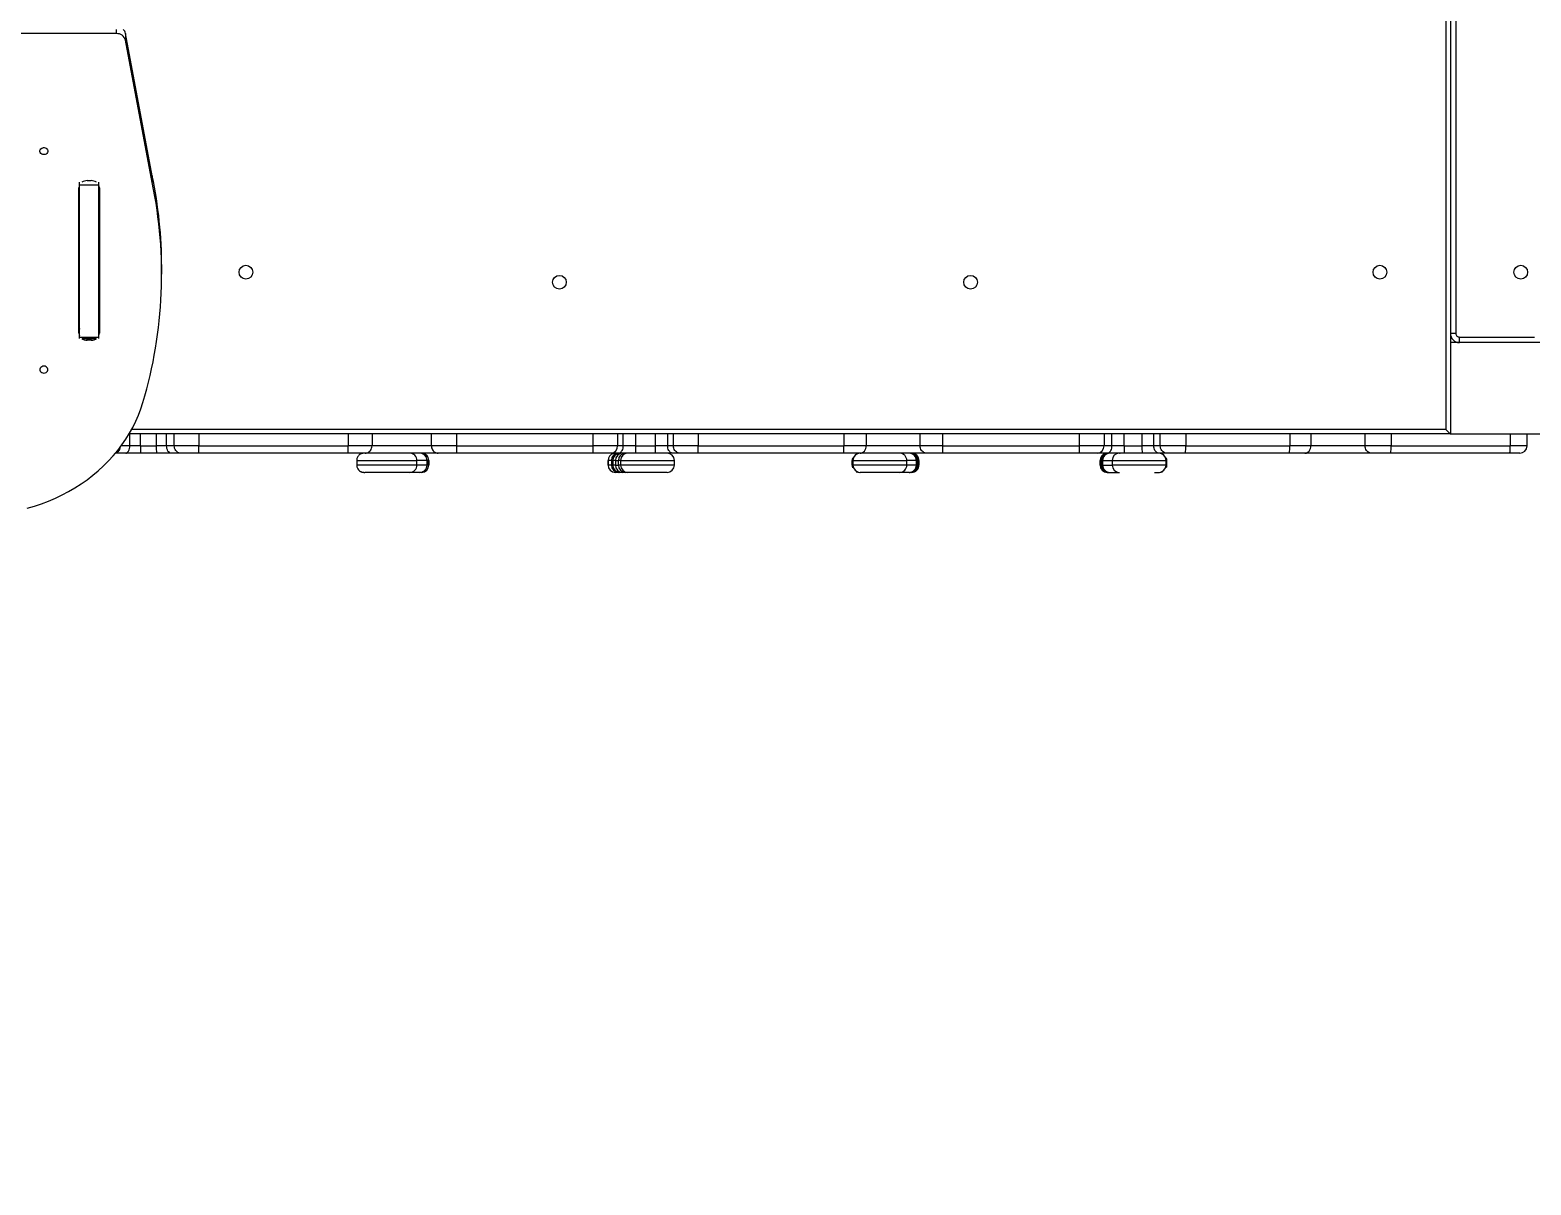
# Model space of a CAD drawing. Header units: millimetres. Extents: x -4444 to 4178, y -4283 to 3184.
# Drawn here: x -1010 to 633, y -182 to 1081 of the extents above; entities that cross this region are included whole.
import ezdxf

# ---------------------------------------------------------------- set-up
doc = ezdxf.new("R2010")
doc.units = ezdxf.units.MM
for name, color, linetype in [('DIKOM_ОБЪЕКТ', 7, 'Continuous'), ('DIKOM_РАЗМЕР_ЗОНА', 7, 'Continuous'), ('DIKOM_РАЗМЕР_ОБЪЕКТА', 7, 'Continuous')]:
    doc.layers.add(name, color=color, linetype=linetype)
doc.styles.add('style1', font='arial.ttf', dxfattribs={"width": 0.8})
doc.dimstyles.new('1-50', dxfattribs={"dimtxt": 300, "dimasz": 200, "dimexe": 100, "dimexo": 0, "dimgap": 100, "dimtad": 1, "dimtxsty": 'style1', "dimcen": 200, "dimclrd": 7, "dimclre": 7, "dimclrt": 7, "dimadec": 1, "dimazin": 2, "dimtfac": 1, "dimtmove": 0, "dimatfit": 2, "dimfxl": 0, "dimlwd": 25, "dimlwe": 18, "dimarcsym": 0})

# ---------------------------------------------------------------- blocks, each defined once
blk = doc.blocks.new('*D9')
at = {"layer": 'Defpoints', "color": 0, "transparency": 16777216}
for p in [(-2113.4, 739.2), (2678.5, 739.2), (2678.5, -2367.6)]:
    blk.add_point(p, dxfattribs=at)
at = {"layer": 'DIKOM_РАЗМЕР_ОБЪЕКТА', "color": 7, "lineweight": 18, "transparency": 16777216}
for p, q in [((-2113.4, 739.2), (-2113.4, -2467.6)), ((2678.5, 739.2), (2678.5, -2467.6))]:
    blk.add_line(p, q, dxfattribs=at)
at = {"layer": 'DIKOM_РАЗМЕР_ОБЪЕКТА', "color": 7, "lineweight": 25, "transparency": 16777216}
blk.add_line((-1913.4, -2367.6), (2478.5, -2367.6), dxfattribs=at)
at = {"layer": 'DIKOM_РАЗМЕР_ОБЪЕКТА', "color": 7, "transparency": 16777216}
for points in [[(-1913.4, -2334.3), (-1913.4, -2400.9), (-2113.4, -2367.6)], [(2478.5, -2334.3), (2478.5, -2400.9), (2678.5, -2367.6)]]:
    blk.add_solid(points, dxfattribs=at)
at = {"layer": 'DIKOM_РАЗМЕР_ОБЪЕКТА', "color": 7, "transparency": 16777216, "insert": (158.5, -2114.4), "char_height": 300, "attachment_point": 5, "style": 'style1'}
blk.add_mtext('4800', dxfattribs=at)
blk = doc.blocks.new('*D10')
at = {"layer": 'Defpoints', "color": 0, "transparency": 16777216}
for p in [(-2567, 1683.7), (-806.9, 1683.7), (1281.1, -1371.2)]:
    blk.add_point(p, dxfattribs=at)
at = {"layer": 'DIKOM_РАЗМЕР_ОБЪЕКТА', "color": 7, "lineweight": 18, "transparency": 16777216}
for p, q in [((-806.9, 1683.7), (-2667, 1683.7)), ((1281.1, -1371.2), (-2667, -1371.2))]:
    blk.add_line(p, q, dxfattribs=at)
at = {"layer": 'DIKOM_РАЗМЕР_ОБЪЕКТА', "color": 7, "lineweight": 25, "transparency": 16777216}
blk.add_line((-2567, -1171.2), (-2567, 1483.7), dxfattribs=at)
at = {"layer": 'DIKOM_РАЗМЕР_ОБЪЕКТА', "color": 7, "transparency": 16777216}
for points in [[(-2600.4, 1483.7), (-2533.7, 1483.7), (-2567, 1683.7)], [(-2600.4, -1171.2), (-2533.7, -1171.2), (-2567, -1371.2)]]:
    blk.add_solid(points, dxfattribs=at)
at = {"layer": 'DIKOM_РАЗМЕР_ОБЪЕКТА', "color": 7, "transparency": 16777216, "insert": (-2820.3, 229.2), "char_height": 300, "attachment_point": 5, "rotation": 90, "style": 'style1'}
blk.add_mtext('3050', dxfattribs=at)
blk = doc.blocks.new('*D11')
at = {"layer": 'Defpoints', "color": 0, "transparency": 16777216}
for p in [(4178.5, 239.2), (-3613.4, 69.4), (4178.5, -4182.7)]:
    blk.add_point(p, dxfattribs=at)
at = {"layer": 'DIKOM_РАЗМЕР_ЗОНА', "color": 7, "lineweight": 18, "transparency": 16777216}
for p, q in [((4178.5, 239.2), (4178.5, -4282.7)), ((-3613.4, 69.4), (-3613.4, -4282.7))]:
    blk.add_line(p, q, dxfattribs=at)
at = {"layer": 'DIKOM_РАЗМЕР_ЗОНА', "color": 7, "lineweight": 25, "transparency": 16777216}
blk.add_line((-3413.4, -4182.7), (3978.5, -4182.7), dxfattribs=at)
at = {"layer": 'DIKOM_РАЗМЕР_ЗОНА', "color": 7, "transparency": 16777216}
for points in [[(-3413.4, -4149.3), (-3413.4, -4216), (-3613.4, -4182.7)], [(3978.5, -4149.3), (3978.5, -4216), (4178.5, -4182.7)]]:
    blk.add_solid(points, dxfattribs=at)
at = {"layer": 'DIKOM_РАЗМЕР_ЗОНА', "color": 7, "transparency": 16777216, "insert": (495.7, -3929.5), "char_height": 300, "attachment_point": 5, "style": 'style1'}
blk.add_mtext('7800', dxfattribs=at)
blk = doc.blocks.new('*D12')
at = {"layer": 'Defpoints', "color": 0, "transparency": 16777216}
for p in [(-3993.6, 3183.7), (-1848.1, 3183.7), (607, -3371.2)]:
    blk.add_point(p, dxfattribs=at)
at = {"layer": 'DIKOM_РАЗМЕР_ЗОНА', "color": 7, "lineweight": 18, "transparency": 16777216}
for p, q in [((-1848.1, 3183.7), (-4093.6, 3183.7)), ((607, -3371.2), (-4093.6, -3371.2))]:
    blk.add_line(p, q, dxfattribs=at)
at = {"layer": 'DIKOM_РАЗМЕР_ЗОНА', "color": 7, "lineweight": 25, "transparency": 16777216}
blk.add_line((-3993.6, -3171.2), (-3993.6, 2983.7), dxfattribs=at)
at = {"layer": 'DIKOM_РАЗМЕР_ЗОНА', "color": 7, "transparency": 16777216}
for points in [[(-4026.9, 2983.7), (-3960.2, 2983.7), (-3993.6, 3183.7)], [(-4026.9, -3171.2), (-3960.2, -3171.2), (-3993.6, -3371.2)]]:
    blk.add_solid(points, dxfattribs=at)
at = {"layer": 'DIKOM_РАЗМЕР_ЗОНА', "color": 7, "transparency": 16777216, "insert": (-4246.7, 229.2), "char_height": 300, "attachment_point": 5, "rotation": 90, "style": 'style1'}
blk.add_mtext('6550', dxfattribs=at)

msp = doc.modelspace()

# ---------------------------------------------------------------- linework, layer by layer
at = {"layer": 'DIKOM_ОБЪЕКТ', "color": 7, "linetype": 'Continuous', "lineweight": 15}
for p, q in [((539.575, 1534.214), (539.575, 644.214)), ((544.575, 1439.214), (544.575, 739.214)), ((550.575, 1429.214), (550.575, 749.214)), ((-915.121, 1077.212), (-1496.582, 1077.21)), ((-915.121, 1077.212), (-915.121, 1081.72)), ((-905.251, 1077.443), (-905.251, 1069.943)), ((-875.958, 921.665), (-905.251, 1077.443)), ((-875.958, 914.165), (-905.251, 1069.943)), ((-875.958, 921.665), (-875.958, 914.165)), ((-956.175, 749.66), (-956.175, 908.576)), ((-955.425, 911.565), (-955.425, 914.62)), ((-934.425, 911.565), (-955.425, 911.565)), ((-955.425, 744.834), (-955.425, 911.565)), ((-947.175, 916.37), (-942.675, 916.37)), ((-934.425, 911.565), (-934.425, 914.62)), ((-934.425, 744.834), (-934.425, 911.565)), ((-933.675, 908.576), (-933.675, 749.66)), ((-865.6, 814.051), (-865.6, 821.551)), ((-955.425, 755.107), (-955.857, 755.107)), ((-934.425, 744.834), (-955.425, 744.834)), ((-955.425, 743.764), (-955.425, 744.834)), ((-952.514, 743.721), (-937.335, 743.721)), ((-947.175, 741.866), (-947.175, 743.721)), ((-942.675, 741.866), (-947.175, 741.866)), ((-942.675, 741.866), (-942.675, 743.721)), ((-934.425, 743.764), (-934.425, 744.834)), ((550.575, 749.214), (544.575, 749.214)), ((544.575, 739.214), (544.575, 639.214)), ((644.575, 739.214), (544.575, 739.214)), ((554.575, 745.214), (636.575, 745.214)), ((554.575, 739.214), (554.575, 745.214)), ((539.575, 644.214), (-898.452, 644.214)), ((-900.521, 626.214), (-909.956, 626.214)), ((-900.521, 639.214), (-901.312, 639.214)), ((-900.521, 626.214), (-900.521, 639.214)), ((-888.848, 639.214), (-900.521, 639.214)), ((-888.848, 626.214), (-900.521, 626.214)), ((-888.848, 626.214), (-888.848, 639.214)), ((-871.547, 639.214), (-888.848, 639.214)), ((-888.848, 626.214), (-871.547, 626.214)), ((-871.547, 639.214), (-871.547, 626.214)), ((-860.151, 639.214), (-871.547, 639.214)), ((-860.151, 626.214), (-871.547, 626.214)), ((-860.151, 626.214), (-860.151, 639.214)), ((-851.797, 639.214), (-860.151, 639.214)), ((-851.797, 626.214), (-860.151, 626.214)), ((-851.797, 626.214), (-851.797, 639.214)), ((-824.962, 639.214), (-851.797, 639.214)), ((-824.962, 626.214), (-851.797, 626.214)), ((-824.962, 639.214), (-824.962, 626.214)), ((-661.419, 639.214), (-824.962, 639.214)), ((-824.962, 626.214), (-661.419, 626.214)), ((-661.419, 639.214), (-661.419, 626.214)), ((-635.424, 639.214), (-661.419, 639.214)), ((-635.424, 626.214), (-661.419, 626.214)), ((-635.424, 639.214), (-635.424, 626.214)), ((-570.442, 639.214), (-635.424, 639.214)), ((-570.442, 626.214), (-635.424, 626.214)), ((-570.442, 626.214), (-570.442, 639.214)), ((-542.986, 639.214), (-570.442, 639.214)), ((-542.986, 626.214), (-570.442, 626.214)), ((-542.986, 639.214), (-542.986, 626.214)), ((-393.796, 639.214), (-542.986, 639.214)), ((-542.986, 626.214), (-393.796, 626.214)), ((-393.796, 639.214), (-393.796, 626.214)), ((-366.756, 639.214), (-393.796, 639.214)), ((-366.756, 626.214), (-393.796, 626.214)), ((-366.756, 639.214), (-366.756, 626.214)), ((-360.422, 639.214), (-366.756, 639.214)), ((-360.422, 626.214), (-366.756, 626.214)), ((-360.422, 626.214), (-360.422, 639.214)), ((-346.551, 639.214), (-360.422, 639.214)), ((-346.551, 626.214), (-360.422, 626.214)), ((-346.551, 626.214), (-346.551, 639.214)), ((-325.746, 639.214), (-346.551, 639.214)), ((-346.551, 618.214), (-346.551, 626.214)), ((-346.551, 626.214), (-325.746, 626.214)), ((-325.746, 639.214), (-325.746, 626.214)), ((-311.875, 639.214), (-325.746, 639.214)), ((-311.875, 626.214), (-325.746, 626.214)), ((-325.746, 626.214), (-325.746, 618.214)), ((-311.875, 626.214), (-311.875, 639.214)), ((-305.534, 639.214), (-311.875, 639.214)), ((-305.534, 626.214), (-311.875, 626.214)), ((-305.534, 626.214), (-305.534, 639.214)), ((-278.48, 639.214), (-305.534, 639.214)), ((-278.48, 626.214), (-305.534, 626.214)), ((-278.48, 639.214), (-278.48, 626.214)), ((-119.104, 639.214), (-278.48, 639.214)), ((-278.48, 626.214), (-119.104, 626.214)), ((-119.104, 639.214), (-119.104, 626.214)), ((-94.608, 639.214), (-119.104, 639.214)), ((-94.608, 626.214), (-119.104, 626.214)), ((-94.608, 639.214), (-94.608, 626.214)), ((-35.557, 639.214), (-94.608, 639.214)), ((-35.557, 626.214), (-94.608, 626.214)), ((-35.557, 626.214), (-35.557, 639.214)), ((-11.109, 639.214), (-35.557, 639.214)), ((-11.109, 626.214), (-35.557, 626.214)), ((-11.109, 639.214), (-11.109, 626.214)), ((138.27, 639.214), (-11.109, 639.214)), ((-11.109, 626.214), (138.27, 626.214)), ((138.27, 639.214), (138.27, 626.214)), ((165.587, 639.214), (138.27, 639.214)), ((165.587, 626.214), (138.27, 626.214)), ((165.587, 639.214), (165.587, 626.214)), ((174.326, 639.214), (165.587, 639.214)), ((174.326, 626.214), (165.587, 626.214)), ((174.326, 626.214), (174.326, 639.214)), ((187.531, 639.214), (174.326, 639.214)), ((187.531, 626.214), (174.326, 626.214)), ((187.531, 626.214), (187.531, 639.214)), ((207.135, 639.214), (187.531, 639.214)), ((187.531, 626.214), (207.135, 626.214)), ((207.135, 639.214), (207.135, 626.214)), ((220.068, 639.214), (207.135, 639.214)), ((220.068, 626.214), (207.135, 626.214)), ((220.068, 626.214), (220.068, 639.214)), ((227.155, 639.214), (220.068, 639.214)), ((227.155, 626.214), (220.068, 626.214)), ((227.155, 626.214), (227.155, 639.214)), ((254.972, 639.214), (227.155, 639.214)), ((254.972, 626.214), (227.155, 626.214)), ((254.972, 639.214), (254.972, 626.214)), ((368.786, 639.214), (254.972, 639.214)), ((254.972, 626.214), (368.786, 626.214)), ((368.786, 639.214), (368.786, 626.214)), ((391.973, 639.214), (368.786, 639.214)), ((391.973, 626.214), (368.786, 626.214)), ((391.973, 639.214), (391.973, 626.214)), ((451.278, 639.214), (391.973, 639.214)), ((451.278, 626.214), (391.973, 626.214)), ((451.278, 626.214), (451.278, 639.214)), ((479.728, 639.214), (451.278, 639.214)), ((479.728, 626.214), (451.278, 626.214)), ((479.728, 639.214), (479.728, 626.214)), ((544.575, 639.214), (479.728, 639.214)), ((479.728, 626.214), (610.113, 626.214)), ((544.575, 639.214), (644.575, 639.214)), ((610.113, 639.214), (610.113, 626.214)), ((628.575, 626.214), (610.113, 626.214)), ((628.575, 626.214), (628.575, 639.214)), ((-888.545, 618.214), (-904.887, 618.214)), ((-871.244, 618.214), (-888.545, 618.214)), ((-661.804, 618.214), (-825.347, 618.214)), ((-652.159, 610.214), (-652.159, 605.214)), ((-652.159, 610.214), (-586.204, 610.214)), ((-586.204, 605.214), (-586.204, 610.214)), ((-575.235, 610.214), (-586.204, 610.214)), ((-581.266, 618.214), (-581.296, 618.214)), ((-575.235, 610.214), (-575.235, 605.214)), ((-575.235, 610.214), (-575.194, 610.214)), ((-575.194, 605.214), (-575.194, 610.214)), ((-573.307, 610.214), (-575.194, 610.214)), ((-573.307, 610.214), (-573.307, 605.214)), ((-573.307, 610.214), (-573.266, 610.214)), ((-573.266, 605.214), (-573.266, 610.214)), ((-393.581, 618.214), (-542.772, 618.214)), ((-377.114, 610.214), (-377.114, 605.214)), ((-377.114, 610.214), (-377.109, 610.214)), ((-373.451, 610.214), (-377.109, 610.214)), ((-377.109, 605.214), (-377.109, 610.214)), ((-365.97, 618.214), (-373.752, 618.214)), ((-373.451, 610.214), (-371.904, 610.214)), ((-373.451, 610.214), (-373.451, 605.214)), ((-371.904, 610.214), (-371.904, 605.214)), ((-369.015, 610.214), (-371.904, 610.214)), ((-369.015, 610.214), (-365.818, 610.214)), ((-369.015, 610.214), (-369.015, 605.214)), ((-365.818, 605.214), (-365.818, 610.214)), ((-363.478, 610.214), (-365.818, 610.214)), ((-363.478, 610.214), (-363.478, 605.214)), ((-363.478, 610.214), (-304.483, 610.214)), ((-325.746, 618.214), (-346.551, 618.214)), ((-304.483, 605.214), (-304.483, 610.214)), ((-119.321, 618.214), (-278.697, 618.214)), ((-110.186, 610.214), (-110.186, 605.214)), ((-110.186, 610.214), (-109.094, 610.214)), ((-109.137, 610.214), (-109.137, 605.214)), ((-109.137, 610.214), (-50.155, 610.214)), ((-50.155, 605.214), (-50.155, 610.214)), ((-39.707, 610.214), (-50.155, 610.214)), ((-39.707, 605.214), (-39.707, 610.214)), ((-39.707, 610.214), (-39.689, 610.214)), ((-39.689, 605.214), (-39.689, 610.214)), ((-39.689, 610.214), (-39.261, 610.214)), ((-39.261, 605.214), (-39.261, 610.214)), ((-39.261, 610.214), (-38.058, 610.214)), ((-38.058, 610.214), (-38.058, 605.214)), ((-36.893, 610.214), (-38.058, 610.214)), ((-36.893, 610.214), (-36.893, 605.214)), ((-36.893, 610.214), (-36.873, 610.214)), ((-36.873, 605.214), (-36.873, 610.214)), ((138.499, 618.214), (-10.88, 618.214)), ((161.189, 610.214), (161.189, 605.214)), ((161.189, 610.214), (161.209, 610.214)), ((161.209, 610.214), (162.374, 610.214)), ((161.209, 605.214), (161.209, 610.214)), ((162.374, 610.214), (163.578, 610.214)), ((162.374, 605.214), (162.374, 610.214)), ((163.578, 610.214), (163.578, 605.214)), ((164.005, 610.214), (163.578, 610.214)), ((164.005, 610.214), (164.005, 605.214)), ((164.005, 610.214), (164.023, 610.214)), ((164.023, 610.214), (164.023, 605.214)), ((164.023, 610.214), (174.471, 610.214)), ((174.471, 610.214), (174.471, 605.214)), ((174.471, 610.214), (233.453, 610.214)), ((182.466, 618.214), (183.353, 618.214)), ((207.359, 618.214), (187.755, 618.214)), ((225.434, 618.214), (225.453, 618.214)), ((225.64, 618.214), (225.701, 618.214)), ((233.41, 610.214), (234.502, 610.214)), ((233.453, 605.214), (233.453, 610.214)), ((234.502, 605.214), (234.502, 610.214)), ((368.386, 618.214), (254.571, 618.214)), ((609.498, 618.214), (479.113, 618.214)), ((-586.204, 605.214), (-652.159, 605.214)), ((-583.224, 597.214), (-594.193, 597.214)), ((-575.235, 605.214), (-586.204, 605.214)), ((-581.296, 597.214), (-583.224, 597.214)), ((-581.266, 597.214), (-581.296, 597.214)), ((-575.194, 605.214), (-575.235, 605.214)), ((-573.307, 605.214), (-575.194, 605.214)), ((-573.266, 605.214), (-573.307, 605.214)), ((-377.109, 605.214), (-377.114, 605.214)), ((-373.451, 605.214), (-377.109, 605.214)), ((-371.904, 605.214), (-373.451, 605.214)), ((-369.015, 605.214), (-371.904, 605.214)), ((-365.452, 597.214), (-369.11, 597.214)), ((-369.015, 605.214), (-365.818, 605.214)), ((-363.478, 605.214), (-365.818, 605.214)), ((-361.428, 597.214), (-364.318, 597.214)), ((-304.483, 605.214), (-363.478, 605.214)), ((-355.479, 597.214), (-357.819, 597.214)), ((-312.483, 597.214), (-355.479, 597.214)), ((-109.094, 605.214), (-110.186, 605.214)), ((-50.155, 605.214), (-109.137, 605.214)), ((-101.137, 597.214), (-101.385, 597.214)), ((-58.15, 597.214), (-101.137, 597.214)), ((-47.702, 597.214), (-58.15, 597.214)), ((-39.707, 605.214), (-50.155, 605.214)), ((-47.43, 597.214), (-46.935, 597.214)), ((-46.053, 597.214), (-46.935, 597.214)), ((-44.888, 597.214), (-46.053, 597.214)), ((-39.689, 605.214), (-39.707, 605.214)), ((-39.689, 605.214), (-39.261, 605.214)), ((-38.058, 605.214), (-39.261, 605.214)), ((-36.893, 605.214), (-38.058, 605.214)), ((-36.873, 605.214), (-36.893, 605.214)), ((161.209, 605.214), (161.189, 605.214)), ((161.209, 605.214), (162.374, 605.214)), ((163.578, 605.214), (162.374, 605.214)), ((164.005, 605.214), (163.578, 605.214)), ((164.023, 605.214), (164.005, 605.214)), ((164.023, 605.214), (174.471, 605.214)), ((169.204, 597.214), (170.369, 597.214)), ((170.369, 597.214), (171.252, 597.214)), ((171.252, 597.214), (171.774, 597.214)), ((172.018, 597.214), (182.466, 597.214)), ((233.453, 605.214), (174.471, 605.214)), ((223.268, 597.214), (225.701, 597.214)), ((234.502, 605.214), (233.41, 605.214))]:
    msp.add_line(p, q, dxfattribs=at)
at = {"layer": 'DIKOM_ОБЪЕКТ', "color": 7, "linetype": 'Continuous', "lineweight": 15, "flags": 128}
for points in [[(-994.425, 944.819), (-995.664, 944.973), (-996.804, 945.424), (-997.75, 946.134), (-998.427, 947.047), (-998.78, 948.087), (-998.78, 949.172), (-998.427, 950.213), (-997.75, 951.125), (-996.804, 951.835), (-995.664, 952.286), (-994.425, 952.44), (-993.185, 952.286), (-992.046, 951.835), (-991.099, 951.125), (-990.422, 950.213), (-990.07, 949.172), (-990.07, 948.087), (-990.422, 947.047), (-991.099, 946.134), (-992.046, 945.424), (-993.185, 944.973), (-994.425, 944.819)], [(-993.644, 952.38), (-994.425, 952.319), (-995.206, 952.38)], [(-993.654, 952.381), (-994.425, 952.322), (-995.196, 952.381)], [(-994.425, 705.796), (-993.185, 705.951), (-992.046, 706.401), (-991.099, 707.111), (-990.422, 708.024), (-990.07, 709.064), (-990.07, 710.149), (-990.422, 711.19), (-991.099, 712.102), (-992.046, 712.812), (-993.185, 713.263), (-994.425, 713.417), (-995.664, 713.263), (-996.804, 712.812), (-997.75, 712.102), (-998.427, 711.19), (-998.78, 710.149), (-998.78, 709.064), (-998.427, 708.024), (-997.75, 707.111), (-996.804, 706.401), (-995.664, 705.951), (-994.425, 705.796)], [(-993.644, 713.357), (-994.425, 713.296), (-995.206, 713.357)], [(-993.644, 713.357), (-994.425, 713.296), (-995.206, 713.357)], [(-1012.711, 557.886), (-1004.799, 560.225), (-997.013, 562.863), (-989.37, 565.794), (-981.882, 569.015), (-974.565, 572.517), (-967.433, 576.295), (-960.5, 580.34), (-953.78, 584.646), (-947.284, 589.204), (-941.026, 594.005), (-935.019, 599.04), (-929.272, 604.298), (-923.799, 609.771), (-918.609, 615.446), (-913.711, 621.314), (-909.117, 627.363), (-904.835, 633.581), (-900.872, 639.956), (-897.237, 646.476), (-893.937, 653.128), (-890.978, 659.899), (-888.366, 666.776), (-886.105, 673.747)], [(539.575, 644.214), (540.443, 643.346), (541.285, 642.504), (542.075, 641.714), (542.789, 641), (543.405, 640.384), (543.905, 639.884), (544.274, 639.516), (544.499, 639.29), (544.575, 639.214)], [(-904.887, 618.214), (-904.035, 618.368), (-903.216, 618.823), (-902.461, 619.563), (-901.8, 620.557), (-901.257, 621.77), (-900.853, 623.153), (-900.605, 624.654), (-900.521, 626.214)], [(-855.29, 618.214), (-856.239, 618.368), (-857.151, 618.823), (-857.991, 619.563), (-858.728, 620.557), (-859.332, 621.77), (-859.781, 623.153), (-860.058, 624.654), (-860.151, 626.214)], [(-101.357, 618.214), (-100.04, 618.368), (-98.774, 618.823), (-97.607, 619.563), (-96.584, 620.557), (-95.745, 621.77), (-95.122, 623.153), (-94.737, 624.654), (-94.608, 626.214)], [(385.389, 618.214), (386.673, 618.368), (387.908, 618.823), (389.047, 619.563), (390.044, 620.557), (390.863, 621.77), (391.472, 623.153), (391.846, 624.654), (391.973, 626.214)], [(-371.666, 617.795), (-370.671, 618.061), (-369.11, 618.214)], [(-109.673, 612.985), (-110.014, 611.775), (-110.167, 610.214)], [(166.889, 617.871), (167.645, 618.061), (169.204, 618.214)], [(234.484, 610.214), (234.33, 611.775), (233.937, 613.123)], [(-110.167, 605.214), (-110.014, 603.654), (-109.62, 602.306)], [(233.989, 602.444), (234.33, 603.654), (234.484, 605.214)]]:
    msp.add_lwpolyline(points, dxfattribs=at)
at = {"layer": 'DIKOM_ОБЪЕКТ', "color": 7, "linetype": 'Continuous', "lineweight": 15}
for centre in [(-773.425, 816.214), (467.575, 816.214), (621.575, 816.214), (-430.425, 805.214), (19.575, 805.214)]:
    msp.add_circle(centre, 7.5, dxfattribs=at)
for centre, radius, start, end in [((-914.629, 1067.544), 9.68, 14.350569, 92.913773), ((-913.382, 1075.814), 8.292, 11.330895, 45.419564), ((-1355.54, 821.454), 489.939, 0.011396, 11.802452), ((-949.215, 908.548), 6.96, 153.15601, 179.76971), ((-947.254, 906.526), 9.845, 89.540736, 124.691454), ((-942.596, 906.526), 9.845, 55.308547, 90.459431), ((-940.632, 908.549), 6.957, 0.225063, 26.850253), ((-1355.89, 813.998), 490.274, 343.377367, 11.789055), ((-949.214, 757.188), 6.96, 180.230958, 206.843383), ((-940.632, 757.188), 6.958, 333.150353, 359.774269), ((-949.214, 749.688), 6.96, 180.230958, 206.843383), ((-947.259, 751.681), 9.815, 233.767487, 270.491294), ((-942.591, 751.681), 9.815, 269.508539, 306.232511), ((-940.632, 749.688), 6.958, 333.150353, 359.774269), ((554.575, 749.214), 10, 180, 270), ((-835.835, 624.217), 53.05, 177.842359, 186.496996), ((-818.522, 624.217), 53.063, 177.842924, 186.495578), ((-866.794, 624.219), 41.88, 351.756473, 2.73071), ((-703.251, 624.219), 41.88, 351.756473, 2.73071), ((-468.247, 624.215), 74.766, 178.467663, 184.603473), ((-319.011, 624.216), 74.811, 178.469513, 184.601623), ((-374.29, 625.744), 7.549, 274.087004, 3.572463), ((-352.476, 624.217), 74.023, 355.348599, 1.546139), ((-193.047, 624.214), 73.97, 355.347222, 1.549222), ((58.944, 624.215), 70.082, 178.36544, 184.91215), ((208.323, 624.215), 70.082, 178.36544, 184.91215), ((158.028, 625.77), 7.573, 273.814989, 3.362477), ((259.227, 624.216), 71.724, 178.403828, 184.800397), ((278.831, 624.216), 71.724, 178.403828, 184.800397), ((214.737, 624.219), 40.285, 351.427188, 2.838549), ((328.551, 624.219), 40.285, 351.427188, 2.838549), ((453.256, 624.226), 26.547, 346.912072, 4.296002), ((583.639, 624.225), 26.549, 346.913504, 4.296267), ((620.575, 626.214), 8, 270, 360), ((-594.198, 610.22), 7.994, 359.960285, 89.9609), ((-583.229, 610.22), 7.995, 359.960714, 89.960899), ((-581.301, 610.22), 7.994, 359.960285, 89.9609), ((-581.266, 610.214), 8, 0, 90), ((-369.109, 610.215), 8, 108.636118, 180.002712), ((-365.452, 610.215), 7.999, 90.004457, 180.003868), ((-364.105, 610.416), 7.801, 91.560833, 181.480354), ((-361.216, 610.416), 7.801, 91.560833, 181.480354), ((-357.818, 610.215), 7.999, 90.004457, 180.003868), ((-355.479, 610.215), 7.999, 90.004457, 180.003868), ((-312.483, 610.214), 8, 0, 90), ((-101.137, 610.214), 8, 90, 180), ((-101.32, 610.539), 7.676, 90.482652, 149.760441), ((-102.172, 610.223), 7.991, 89.999988, 116.287397), ((-58.152, 610.217), 7.998, 359.982437, 89.982762), ((-47.705, 610.217), 7.998, 359.982437, 89.982762), ((-46.055, 610.217), 7.998, 359.982437, 89.982762), ((-44.89, 610.217), 7.998, 359.982437, 89.982762), ((169.208, 610.216), 7.999, 106.858863, 180.012123), ((170.372, 610.216), 7.998, 100.061526, 180.015769), ((172.021, 610.217), 7.998, 90.017238, 180.017563), ((182.469, 610.217), 7.998, 90.018452, 180.01635), ((225.453, 610.214), 8, 0, 90), ((225.638, 610.54), 7.674, 30.232422, 89.524485), ((226.489, 610.223), 7.991, 64.824408, 89.999927), ((-594.198, 605.209), 7.994, 270.0391, 0.039715), ((-583.229, 605.209), 7.995, 270.039101, 0.039286), ((-581.301, 605.209), 7.994, 270.0391, 0.039715), ((-581.266, 605.214), 8, 270, 360), ((-369.11, 605.214), 7.999, 179.996132, 269.995543), ((-365.452, 605.214), 7.999, 179.996132, 269.995543), ((-364.105, 605.013), 7.801, 178.519646, 268.439167), ((-361.216, 605.013), 7.801, 178.519646, 268.439167), ((-357.818, 605.214), 7.999, 179.996132, 269.995543), ((-355.479, 605.214), 7.999, 179.996132, 269.995543), ((-312.483, 605.214), 8, 270, 360), ((-101.137, 605.214), 8, 180, 270), ((-101.32, 604.89), 7.676, 210.239795, 269.517112), ((-102.172, 605.208), 7.993, 244.828339, 269.996851), ((-58.152, 605.212), 7.998, 270.017238, 0.017563), ((-47.705, 605.212), 7.998, 270.017238, 0.017563), ((-46.055, 605.212), 7.998, 270.017238, 0.017563), ((-44.89, 605.212), 7.998, 270.017238, 0.017563), ((169.207, 605.212), 7.998, 179.98365, 269.981548), ((170.372, 605.212), 7.998, 179.982437, 269.982762), ((172.021, 605.212), 7.998, 179.982437, 269.982762), ((182.469, 605.212), 7.998, 179.98365, 269.981548), ((225.453, 605.214), 8, 270, 360), ((225.638, 604.888), 7.674, 270.475751, 329.767342), ((226.489, 605.206), 7.991, 270.000727, 296.286657)]:
    msp.add_arc(centre, radius, start, end, dxfattribs=at)
for points, knots in [([(550.575, 749.214), (550.635, 748.69), (550.755, 747.642), (551.68, 746.32), (553.003, 745.395), (554.051, 745.274), (554.575, 745.214)], [0, 0, 0, 0, 0.24981968, 0.50000824, 0.75000348, 1, 1, 1, 1]), ([(-916.138, 618.432), (-915.96, 618.456), (-915.119, 618.569), (-913.715, 619.448), (-912.111, 621.143), (-911.069, 623.197), (-910.93, 624.679), (-910.879, 625.217)], [0, 0, 0, 0, 0.06452118, 0.30437021, 0.55186029, 0.8375642, 1, 1, 1, 1]), ([(-845.026, 618.214), (-845.652, 618.274), (-846.952, 618.399), (-848.793, 619.425), (-850.421, 621.147), (-851.576, 623.508), (-851.725, 625.336), (-851.797, 626.214)], [0, 0, 0, 0, 0.17681303, 0.36714911, 0.56355095, 0.79027484, 1, 1, 1, 1]), ([(-642.741, 618.214), (-642.065, 618.274), (-640.66, 618.399), (-638.67, 619.425), (-636.911, 621.147), (-635.662, 623.508), (-635.501, 625.336), (-635.424, 626.214)], [0, 0, 0, 0, 0.17681409, 0.36714753, 0.56354979, 0.79027514, 1, 1, 1, 1]), ([(-570.442, 626.214), (-570.385, 625.475), (-570.268, 623.939), (-569.301, 621.764), (-567.679, 619.84), (-565.455, 618.475), (-563.733, 618.299), (-562.906, 618.214)], [0, 0, 0, 0, 0.17681397, 0.3671492, 0.56355051, 0.79027252, 1, 1, 1, 1]), ([(-365.97, 618.214), (-365.457, 618.274), (-364.392, 618.399), (-362.883, 619.425), (-361.549, 621.147), (-360.602, 623.508), (-360.48, 625.336), (-360.422, 626.214)], [0, 0, 0, 0, 0.17681668, 0.36715177, 0.5635503, 0.79027477, 1, 1, 1, 1]), ([(-306.327, 618.214), (-306.84, 618.274), (-307.905, 618.399), (-309.414, 619.425), (-310.748, 621.147), (-311.695, 623.508), (-311.817, 625.336), (-311.875, 626.214)], [0, 0, 0, 0, 0.17681061, 0.36714622, 0.56355021, 0.79027529, 1, 1, 1, 1]), ([(-298.536, 618.214), (-299.183, 618.274), (-300.527, 618.399), (-302.429, 619.425), (-304.112, 621.147), (-305.306, 623.508), (-305.46, 625.336), (-305.534, 626.214)], [0, 0, 0, 0, 0.17680899, 0.36715164, 0.56354727, 0.79027376, 1, 1, 1, 1]), ([(-28.809, 618.214), (-29.432, 618.274), (-30.728, 618.399), (-32.563, 619.425), (-34.185, 621.147), (-35.337, 623.508), (-35.485, 625.336), (-35.557, 626.214)], [0, 0, 0, 0, 0.17680873, 0.36714858, 0.56355004, 0.79027485, 1, 1, 1, 1]), ([(169.267, 618.214), (169.735, 618.274), (170.706, 618.399), (172.081, 619.425), (173.298, 621.147), (174.161, 623.508), (174.272, 625.336), (174.326, 626.214)], [0, 0, 0, 0, 0.17681358, 0.36714721, 0.56355079, 0.79027526, 1, 1, 1, 1]), ([(225.465, 618.214), (224.966, 618.274), (223.93, 618.399), (222.462, 619.425), (221.165, 621.147), (220.244, 623.508), (220.125, 625.336), (220.068, 626.214)], [0, 0, 0, 0, 0.17681294, 0.36715201, 0.56354965, 0.79027654, 1, 1, 1, 1]), ([(234.172, 618.214), (233.524, 618.274), (232.177, 618.399), (230.269, 619.425), (228.581, 621.147), (227.384, 623.508), (227.23, 625.336), (227.155, 626.214)], [0, 0, 0, 0, 0.17681001, 0.3671468, 0.56354769, 0.79027509, 1, 1, 1, 1]), ([(458.249, 618.214), (457.605, 618.274), (456.266, 618.399), (454.371, 619.425), (452.695, 621.147), (451.505, 623.508), (451.351, 625.336), (451.278, 626.214)], [0, 0, 0, 0, 0.17681041, 0.36714674, 0.56354822, 0.79027612, 1, 1, 1, 1]), ([(-904.887, 618.214), (-906.109, 618.214), (-908.559, 618.214), (-911.86, 618.214), (-914.476, 618.214), (-915.821, 618.214), (-916.306, 618.214)], [0, 0, 0, 0, 0.27948898, 0.5604944, 0.84150277, 1, 1, 1, 1]), ([(-855.29, 618.214), (-856.462, 618.214), (-858.819, 618.214), (-862.789, 618.214), (-866.955, 618.214), (-869.82, 618.214), (-871.244, 618.214)], [0, 0, 0, 0, 0.24851527, 0.49999988, 0.75148431, 1, 1, 1, 1]), ([(-845.026, 618.214), (-846.486, 618.214), (-849.405, 618.214), (-853.329, 618.214), (-855.29, 618.214)], [0, 0, 0, 0, 0.49999681, 1, 1, 1, 1]), ([(-825.347, 618.214), (-826.287, 618.214), (-828.192, 618.214), (-831.054, 618.214), (-833.885, 618.214), (-836.605, 618.214), (-839.142, 618.214), (-841.421, 618.214), (-843.422, 618.214), (-844.496, 618.214), (-845.026, 618.214)], [0, 0, 0, 0, 0.12116984, 0.24556338, 0.37220413, 0.49999851, 0.62779399, 0.75443595, 0.87882995, 1, 1, 1, 1]), ([(-642.741, 618.214), (-643.172, 618.214), (-644.047, 618.214), (-645.822, 618.214), (-647.936, 618.214), (-650.374, 618.214), (-653.061, 618.214), (-655.915, 618.214), (-658.844, 618.214), (-660.827, 618.214), (-661.804, 618.214)], [0, 0, 0, 0, 0.1208019, 0.24513309, 0.37193204, 0.50000022, 0.62806999, 0.75486684, 0.87919804, 1, 1, 1, 1]), ([(-643.322, 618.207), (-643.676, 618.203), (-644.336, 618.195), (-645.363, 618.109), (-646.399, 617.897), (-647.355, 617.557), (-648.455, 617.011), (-649.76, 616.037), (-650.939, 614.586), (-651.685, 613.068), (-652.09, 611.608), (-652.137, 610.664), (-652.159, 610.214)], [0, 0, 0, 0, 0.14899161, 0.27809891, 0.37968635, 0.44564702, 0.50717672, 0.62433201, 0.73504717, 0.83352043, 0.92078741, 1, 1, 1, 1]), ([(-562.906, 618.214), (-563.318, 618.214), (-564.159, 618.214), (-565.786, 618.214), (-567.754, 618.214), (-570.111, 618.214), (-572.87, 618.214), (-576.579, 618.214), (-581.479, 618.214), (-587.741, 618.214), (-594.605, 618.214), (-601.815, 618.214), (-609.069, 618.214), (-615.314, 618.214), (-620.44, 618.214), (-624.529, 618.214), (-628.262, 618.214), (-631.626, 618.214), (-634.605, 618.214), (-637.589, 618.214), (-640.418, 618.214), (-641.986, 618.214), (-642.741, 618.214)], [0, 0, 0, 0, 0.03378317, 0.0688816, 0.10526857, 0.14421961, 0.18441379, 0.22580458, 0.29113162, 0.35914016, 0.42906165, 0.49997989, 0.57089875, 0.64082033, 0.68638054, 0.73066585, 0.7742339, 0.81562005, 0.85581444, 0.89477013, 0.94933392, 1, 1, 1, 1]), ([(-575.194, 610.214), (-575.309, 611.257), (-575.485, 612.854), (-576.539, 614.751), (-577.605, 616.01), (-578.792, 616.97), (-579.664, 617.365), (-580.042, 617.536)], [0, 0, 0, 0, 0.3331982, 0.51019977, 0.68854128, 0.86510067, 1, 1, 1, 1]), ([(-542.772, 618.214), (-543.828, 618.214), (-545.977, 618.214), (-549.159, 618.214), (-552.257, 618.214), (-555.153, 618.214), (-557.743, 618.214), (-559.93, 618.214), (-561.702, 618.214), (-562.509, 618.214), (-562.906, 618.214)], [0, 0, 0, 0, 0.12004505, 0.24423892, 0.37136205, 0.49999911, 0.62863893, 0.75575845, 0.87995395, 1, 1, 1, 1]), ([(-373.752, 618.214), (-374.254, 618.214), (-375.271, 618.214), (-377.227, 618.214), (-379.493, 618.214), (-382.048, 618.214), (-384.813, 618.214), (-387.709, 618.214), (-390.649, 618.214), (-392.613, 618.214), (-393.581, 618.214)], [0, 0, 0, 0, 0.1209178, 0.24526793, 0.37201699, 0.49999734, 0.62798179, 0.75472929, 0.87908106, 1, 1, 1, 1]), ([(-346.551, 618.214), (-348.324, 618.214), (-351.901, 618.214), (-357.077, 618.214), (-361.913, 618.214), (-364.626, 618.214), (-365.97, 618.214)], [0, 0, 0, 0, 0.24769132, 0.5000001, 0.75230583, 1, 1, 1, 1]), ([(-306.327, 618.214), (-307.671, 618.214), (-310.384, 618.214), (-315.22, 618.214), (-320.396, 618.214), (-323.973, 618.214), (-325.746, 618.214)], [0, 0, 0, 0, 0.24769099, 0.50000286, 0.7523075, 1, 1, 1, 1]), ([(-298.536, 618.214), (-299.645, 618.214), (-301.863, 618.214), (-304.839, 618.214), (-306.327, 618.214)], [0, 0, 0, 0, 0.49999887, 1, 1, 1, 1]), ([(-278.697, 618.214), (-279.666, 618.214), (-281.631, 618.214), (-284.573, 618.214), (-287.47, 618.214), (-290.238, 618.214), (-292.794, 618.214), (-295.061, 618.214), (-297.017, 618.214), (-298.035, 618.214), (-298.536, 618.214)], [0, 0, 0, 0, 0.12091227, 0.24525895, 0.37201346, 0.49999617, 0.6279866, 0.75473619, 0.87908569, 1, 1, 1, 1]), ([(-101.357, 618.214), (-102.408, 618.214), (-104.542, 618.214), (-108.973, 618.214), (-113.984, 618.214), (-117.56, 618.214), (-119.321, 618.214)], [0, 0, 0, 0, 0.24623641, 0.49999715, 0.75376776, 1, 1, 1, 1]), ([(-28.809, 618.214), (-29.197, 618.214), (-29.972, 618.214), (-31.242, 618.214), (-32.59, 618.214), (-34.135, 618.214), (-35.896, 618.214), (-37.978, 618.214), (-40.267, 618.214), (-43.174, 618.214), (-46.6, 618.214), (-50.501, 618.214), (-54.267, 618.214), (-57.917, 618.214), (-61.488, 618.214), (-64.695, 618.214), (-67.507, 618.214), (-69.92, 618.214), (-72.317, 618.214), (-74.643, 618.214), (-76.891, 618.214), (-79.092, 618.214), (-81.321, 618.214), (-83.567, 618.214), (-85.584, 618.214), (-87.351, 618.214), (-88.882, 618.214), (-90.368, 618.214), (-91.811, 618.214), (-93.74, 618.214), (-96.13, 618.214), (-98.903, 618.214), (-100.521, 618.214), (-101.357, 618.214)], [0, 0, 0, 0, 0.0245629, 0.04906723, 0.07357219, 0.09813805, 0.12871184, 0.15929125, 0.19389379, 0.22850171, 0.27998755, 0.32884929, 0.37501048, 0.41667337, 0.45835343, 0.4999863, 0.52807796, 0.55608157, 0.58408792, 0.61218342, 0.63846972, 0.66474132, 0.69232781, 0.72115438, 0.75000922, 0.77103907, 0.79201506, 0.81297152, 0.833949, 0.85498337, 0.89997381, 0.94833416, 1, 1, 1, 1]), ([(-39.691, 610.214), (-39.798, 611.221), (-39.963, 612.769), (-40.962, 614.631), (-41.995, 615.913), (-43.278, 616.945), (-45.142, 617.943), (-46.69, 618.107), (-47.697, 618.214)], [0, 0, 0, 0, 0.23949935, 0.36840757, 0.50004486, 0.63167964, 0.76057289, 1, 1, 1, 1]), ([(-39.261, 610.214), (-39.319, 610.954), (-39.438, 612.49), (-40.423, 614.665), (-42.075, 616.589), (-44.339, 617.954), (-46.093, 618.13), (-46.935, 618.214)], [0, 0, 0, 0, 0.17681266, 0.36715156, 0.56355235, 0.79028051, 1, 1, 1, 1]), ([(-10.88, 618.214), (-12.638, 618.214), (-16.207, 618.214), (-21.207, 618.214), (-25.628, 618.214), (-27.759, 618.214), (-28.809, 618.214)], [0, 0, 0, 0, 0.24625101, 0.50000113, 0.75375002, 1, 1, 1, 1]), ([(158.531, 618.214), (158.035, 618.214), (157.028, 618.214), (155.07, 618.214), (152.789, 618.214), (150.205, 618.214), (147.401, 618.214), (144.461, 618.214), (141.475, 618.214), (139.481, 618.214), (138.499, 618.214)], [0, 0, 0, 0, 0.12078644, 0.24511385, 0.37191695, 0.50000059, 0.62808398, 0.75488652, 0.87921273, 1, 1, 1, 1]), ([(169.267, 618.214), (167.853, 618.214), (165.019, 618.214), (161.399, 618.214), (159.486, 618.214), (158.531, 618.214)], [0, 0, 0, 0, 0.33292718, 0.66704502, 1, 1, 1, 1]), ([(171.252, 618.214), (170.542, 618.154), (169.069, 618.03), (166.982, 617.003), (165.137, 615.281), (163.827, 612.92), (163.659, 611.093), (163.578, 610.214)], [0, 0, 0, 0, 0.17680878, 0.36714399, 0.56354742, 0.79027472, 1, 1, 1, 1]), ([(172.014, 618.214), (171.007, 618.107), (169.458, 617.943), (167.594, 616.945), (166.312, 615.913), (165.279, 614.631), (164.28, 612.769), (164.115, 611.221), (164.007, 610.214)], [0, 0, 0, 0, 0.23943494, 0.36832737, 0.49995393, 0.63159039, 0.76050216, 1, 1, 1, 1]), ([(187.755, 618.214), (186.103, 618.214), (182.774, 618.214), (177.902, 618.214), (173.282, 618.214), (170.598, 618.214), (169.267, 618.214)], [0, 0, 0, 0, 0.24800494, 0.49999851, 0.75199636, 1, 1, 1, 1]), ([(225.465, 618.214), (224.768, 618.214), (223.31, 618.214), (220.716, 618.214), (217.626, 618.214), (214.205, 618.214), (210.726, 618.214), (208.465, 618.214), (207.359, 618.214)], [0, 0, 0, 0, 0.1383728, 0.28951146, 0.46607354, 0.6595778, 0.83333639, 1, 1, 1, 1]), ([(234.172, 618.214), (232.95, 618.214), (230.505, 618.214), (227.145, 618.214), (225.465, 618.214)], [0, 0, 0, 0, 0.49999781, 1, 1, 1, 1]), ([(254.571, 618.214), (253.579, 618.214), (251.566, 618.214), (248.539, 618.214), (245.552, 618.214), (242.695, 618.214), (240.057, 618.214), (237.724, 618.214), (235.718, 618.214), (234.682, 618.214), (234.172, 618.214)], [0, 0, 0, 0, 0.12070106, 0.24501282, 0.37185486, 0.50000047, 0.62814716, 0.75498919, 0.87930014, 1, 1, 1, 1]), ([(385.389, 618.214), (384.358, 618.214), (382.267, 618.214), (378.077, 618.214), (373.384, 618.214), (370.037, 618.214), (368.386, 618.214)], [0, 0, 0, 0, 0.24668757, 0.4999997, 0.75331097, 1, 1, 1, 1]), ([(458.249, 618.214), (457.873, 618.214), (457.12, 618.214), (455.866, 618.214), (454.523, 618.214), (452.804, 618.214), (450.6, 618.214), (447.783, 618.214), (444.548, 618.214), (440.988, 618.214), (437.236, 618.214), (432.986, 618.214), (428.168, 618.214), (422.748, 618.214), (417.298, 618.214), (411.902, 618.214), (406.647, 618.214), (401.62, 618.214), (396.896, 618.214), (392.565, 618.214), (388.644, 618.214), (386.474, 618.214), (385.389, 618.214)], [0, 0, 0, 0, 0.02579496, 0.05151974, 0.07724541, 0.10304198, 0.14397019, 0.18711882, 0.23244543, 0.28215789, 0.32973663, 0.37510667, 0.43762373, 0.50007186, 0.5625631, 0.62505482, 0.68754626, 0.75003796, 0.81252877, 0.875019, 0.93750888, 1, 1, 1, 1]), ([(479.113, 618.214), (478.109, 618.214), (476.071, 618.214), (472.993, 618.214), (469.944, 618.214), (467.02, 618.214), (464.313, 618.214), (461.913, 618.214), (459.847, 618.214), (458.776, 618.214), (458.249, 618.214)], [0, 0, 0, 0, 0.12058084, 0.24487437, 0.37176546, 0.50000078, 0.62823667, 0.75512853, 0.87941985, 1, 1, 1, 1]), ([(620.575, 618.214), (620.54, 618.214), (620.466, 618.214), (619.858, 618.214), (618.853, 618.214), (617.436, 618.214), (615.687, 618.214), (613.708, 618.214), (611.624, 618.214), (610.194, 618.214), (609.498, 618.214)], [0, 0, 0, 0, 0.11733274, 0.24099762, 0.36927591, 0.50000158, 0.63072173, 0.75901159, 0.88266755, 1, 1, 1, 1]), ([(-652.159, 605.214), (-652.137, 604.765), (-652.09, 603.82), (-651.685, 602.36), (-650.939, 600.842), (-649.76, 599.392), (-648.455, 598.417), (-647.355, 597.872), (-646.399, 597.532), (-645.363, 597.32), (-644.381, 597.237), (-643.762, 597.229), (-643.449, 597.225)], [0, 0, 0, 0, 0.08061777, 0.16943282, 0.26965293, 0.38233211, 0.50156566, 0.56418687, 0.63131764, 0.73470717, 0.86610477, 1, 1, 1, 1]), ([(-594.193, 597.214), (-594.251, 597.214), (-594.37, 597.214), (-594.826, 597.214), (-595.547, 597.214), (-596.608, 597.214), (-598.07, 597.214), (-599.791, 597.214), (-601.708, 597.214), (-603.727, 597.214), (-606.019, 597.214), (-608.566, 597.214), (-611.337, 597.214), (-614.285, 597.214), (-617.352, 597.214), (-620.471, 597.214), (-623.569, 597.214), (-626.576, 597.214), (-629.427, 597.214), (-632.067, 597.214), (-634.456, 597.214), (-636.569, 597.214), (-638.391, 597.214), (-640.084, 597.214), (-641.537, 597.214), (-642.582, 597.214), (-642.98, 597.214), (-643.114, 597.214)], [0, 0, 0, 0, 0.03164942, 0.06539833, 0.10121235, 0.14156449, 0.18372447, 0.22946856, 0.26601252, 0.30426851, 0.34412438, 0.38542001, 0.42794401, 0.47143815, 0.51560383, 0.56011343, 0.6046236, 0.64878937, 0.69228383, 0.73480707, 0.77610341, 0.81595927, 0.8542155, 0.89075877, 0.93649682, 0.97865694, 1, 1, 1, 1]), ([(-580.32, 597.768), (-579.915, 597.938), (-579.019, 598.316), (-577.77, 599.262), (-576.64, 600.519), (-575.805, 602.007), (-575.287, 603.599), (-575.224, 604.685), (-575.194, 605.214)], [0, 0, 0, 0, 0.13948097, 0.30913624, 0.48471736, 0.66177737, 0.8351597, 1, 1, 1, 1]), ([(-364.318, 597.214), (-364.633, 597.214), (-365.264, 597.214), (-365.389, 597.214), (-365.452, 597.214)], [0, 0, 0, 0, 0.49999985, 1, 1, 1, 1]), ([(-357.819, 597.214), (-357.933, 597.214), (-358.161, 597.214), (-359.372, 597.214), (-360.743, 597.214), (-361.428, 597.214)], [0, 0, 0, 0, 0.33308918, 0.66689116, 1, 1, 1, 1]), ([(-47.697, 597.214), (-46.69, 597.321), (-45.142, 597.486), (-43.278, 598.483), (-41.995, 599.516), (-40.962, 600.797), (-39.963, 602.66), (-39.798, 604.208), (-39.691, 605.214)], [0, 0, 0, 0, 0.23942711, 0.36832036, 0.49995514, 0.63159243, 0.76050065, 1, 1, 1, 1]), ([(-46.935, 597.214), (-46.226, 597.274), (-44.753, 597.399), (-42.666, 598.425), (-40.821, 600.147), (-39.511, 602.508), (-39.342, 604.336), (-39.261, 605.214)], [0, 0, 0, 0, 0.17680933, 0.36715144, 0.56354978, 0.79027485, 1, 1, 1, 1]), ([(163.578, 605.214), (163.635, 604.475), (163.754, 602.939), (164.739, 600.764), (166.391, 598.84), (168.656, 597.475), (170.409, 597.299), (171.252, 597.214)], [0, 0, 0, 0, 0.17681453, 0.36715029, 0.56354996, 0.79027947, 1, 1, 1, 1]), ([(164.007, 605.214), (164.115, 604.208), (164.28, 602.66), (165.279, 600.797), (166.312, 599.516), (167.594, 598.483), (169.458, 597.486), (171.007, 597.321), (172.014, 597.214)], [0, 0, 0, 0, 0.23949784, 0.36840961, 0.50004607, 0.63167263, 0.76056506, 1, 1, 1, 1]), ([(220.762, 597.214), (220.751, 597.214), (220.731, 597.214), (221.572, 597.214), (222.703, 597.214), (223.268, 597.214)], [0, 0, 0, 0, 0.33310937, 0.66691212, 1, 1, 1, 1]), ([(225.701, 597.214), (225.96, 597.214), (226.477, 597.214), (226.485, 597.214), (226.489, 597.214)], [0, 0, 0, 0, 0.50000155, 1, 1, 1, 1])]:
    msp.add_open_spline(points, degree=3, knots=knots, dxfattribs=at)

# ---------------------------------------------------------------- dimensions: what is measured, and where the dimension line sits
at = {"layer": 'DIKOM_РАЗМЕР_ЗОНА'}
dim = msp.add_linear_dim(base=(-3993.559, 3183.714), p1=(607.038, -3371.209), p2=(-1848.084, 3183.714), angle=90, text='6550', dimstyle='1-50', dxfattribs=at)
dim.commit()
dim.dimension.update_dxf_attribs({"geometry": '*D12', "text_midpoint": (-3993.559, 229.214), "dimtype": 160})
dim = msp.add_linear_dim(base=(4178.457, -4182.681), p1=(-3613.425, 69.447), p2=(4178.457, 239.214), text='7800', dimstyle='1-50', dxfattribs=at)
dim.commit()
dim.dimension.update_dxf_attribs({"geometry": '*D11', "text_midpoint": (495.672, -4182.681), "dimtype": 160})
at = {"layer": 'DIKOM_РАЗМЕР_ОБЪЕКТА'}
dim = msp.add_linear_dim(base=(-2567.025, 1683.714), p1=(1281.075, -1371.209), p2=(-806.882, 1683.714), angle=90, text='3050', dimstyle='1-50', dxfattribs=at)
dim.commit()
dim.dimension.update_dxf_attribs({"geometry": '*D10', "text_midpoint": (-2567.025, 229.214), "dimtype": 160})
dim = msp.add_linear_dim(base=(2678.457, -2367.606), p1=(-2113.425, 739.208), p2=(2678.457, 739.208), text='4800', dimstyle='1-50', dxfattribs=at)
dim.commit()
dim.dimension.update_dxf_attribs({"geometry": '*D9', "text_midpoint": (158.473, -2367.606), "dimtype": 160})

doc.saveas('drawing.dxf')
